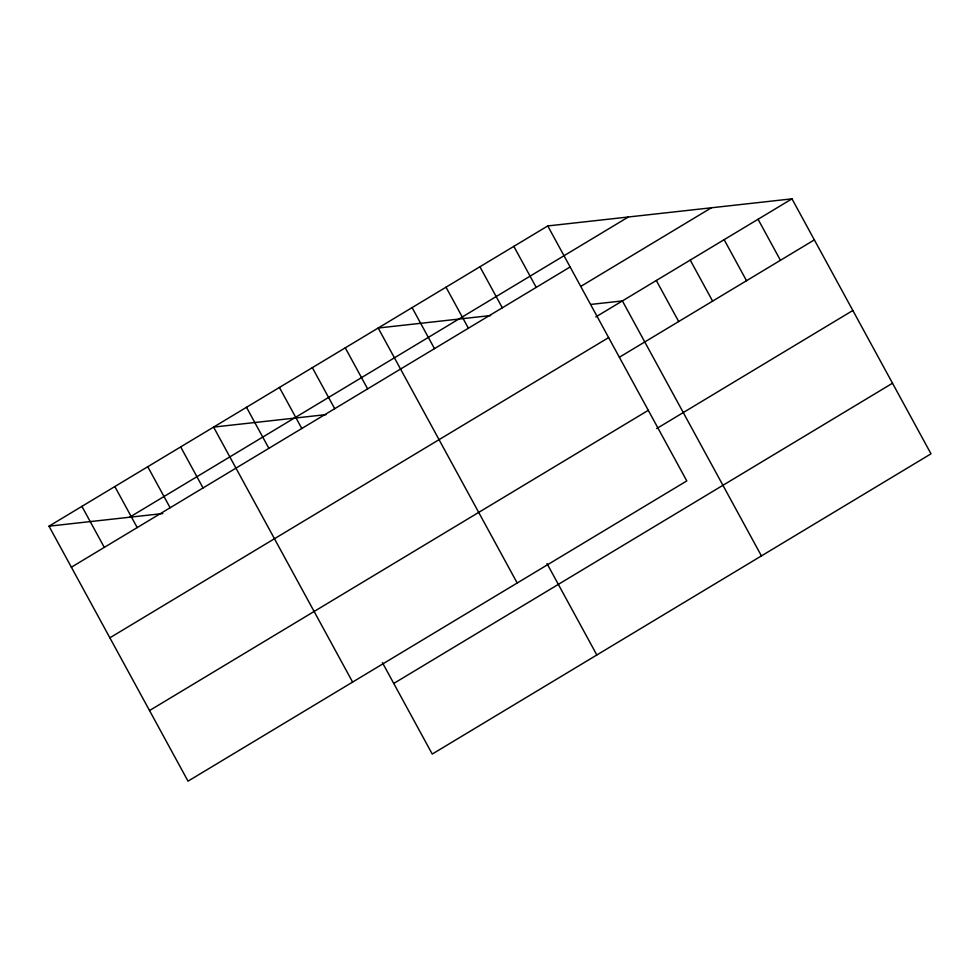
<?xml version="1.0" encoding="UTF-8"?>
<svg xmlns="http://www.w3.org/2000/svg" width="980" height="980" viewBox="0 0 980 980"><rect width="100%" height="100%" fill="white"/><g stroke="black" fill="none" stroke-linecap="round" stroke-linejoin="round"><path stroke-width="1.47" d="M547.759 225.939L686.784 480.923L188.025 781.158L49 526.174L547.759 225.939L791.975 198.842L931 453.826L432.241 754.061L382.421 662.664M129.593 517.232L628.352 216.996M71.368 567.212L570.127 266.977M580.944 286.307L711.382 207.785M595.816 316.92L791.975 198.842M109.87 637.808L608.629 337.586M619.458 357.198L814.356 239.88M149.524 710.549L648.282 410.326M656.686 428.566L852.845 310.476M393.752 683.452L892.511 383.229M490.6 315.548L378.182 328.018L517.195 583.002M591.062 304.4L622.398 300.921L761.423 555.905M326.009 414.626L213.591 427.096L352.616 682.08M49 526.174L162.803 513.545M758.067 219.263L780.435 260.3M724.147 239.671L746.515 280.709M690.226 260.092L712.607 301.13M656.318 280.5L678.687 321.538M513.839 246.36L536.219 287.397M479.93 266.781L502.299 307.806M446.01 287.189L468.379 328.227M412.09 307.61L434.471 348.647M547.012 563.598L596.832 654.983M345.266 347.839L367.635 388.876M312.338 367.647L334.719 408.685M279.423 387.468L301.803 428.505M246.507 407.288L268.875 448.313M180.675 446.917L203.044 487.954M147.76 466.725L170.128 507.763M114.832 486.546L137.212 527.583M81.916 506.354L104.297 547.391"/></g></svg>
